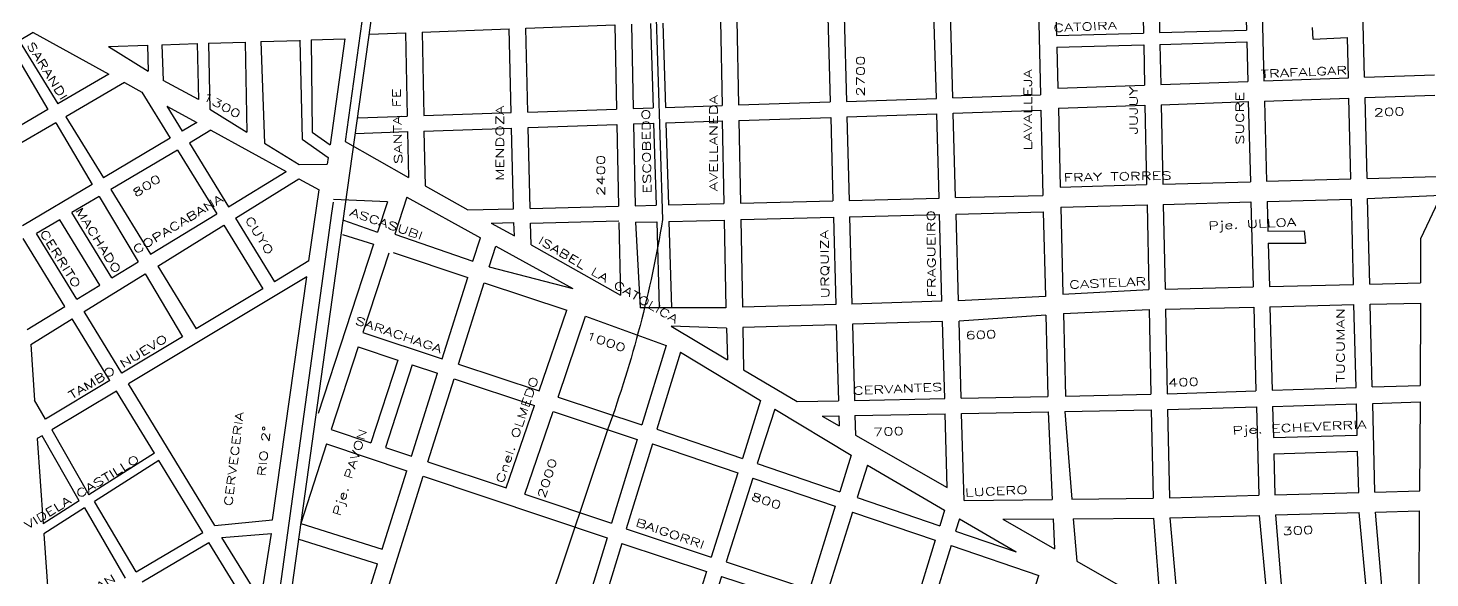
# Model space of a CAD drawing. Header units: millimetres. Extents: x 4375152 to 4409667, y 6523746 to 6549185.
# Drawn here: x 4386237 to 4387989, y 6527163 to 6527851 of the extents above; entities that cross this region are included whole.
import ezdxf

# ---------------------------------------------------------------- set-up
doc = ezdxf.new("R2010")
doc.units = ezdxf.units.MM
for name, color, linetype in [('FERROCARRIL', 252, 'VÍAS'), ('LINEA CALLE', 252, 'Continuous'), ('NOMBRE CALLE', 252, 'Continuous')]:
    doc.layers.add(name, color=color, linetype=linetype)
doc.styles.add('ROMANS', font='romans')
doc.styles.add('S1', font='ROMANS')
doc.linetypes.add('VÍAS', pattern='A,3.81,[130,ltypeshp.shx,S=6.35,R=0,X=0,Y=0],3.81', length=7.62)

msp = doc.modelspace()

# ---------------------------------------------------------------- linework, layer by layer
at = {"layer": 'FERROCARRIL', "ltscale": 0.3, "transparency": 33554687, "flags": 128}
for points in [[(4388383, 6524738.8), (4388445.7, 6524881.4, 0.095799), (4388479, 6525082.1, 0.099176), (4388441.1, 6525305.9, 0.028955), (4388401.5, 6525410.3, 0.018622), (4388363.9, 6525472.1), (4388330.9, 6525512.5), (4388289.5, 6525564.8), (4388255.4, 6525600.9, 0.143495), (4387953.5, 6525771, 0.093272), (4387608.5, 6525795.1, -0.007305), (4387281, 6525816.8, -0.046555), (4387034.3, 6525864.6, -0.094694), (4386733.5, 6526058.2, -0.095039), (4386562.4, 6526318.1, -0.110674), (4386501.4, 6526678.2), (4386631, 6527609.3), (4386717, 6528226.6), (4386818.4, 6528982.1), (4386939, 6529805.3), (4387089.5, 6530917.2), (4387240.1, 6532048.9), (4387340.9, 6532769.3), (4387406.3, 6533303.7), (4387418.6, 6533352.1), (4387561, 6534411.1), (4387667.1, 6535188.8), (4387748.3, 6535774.3), (4387829.1, 6536331.3), (4387831.5, 6536348)], [(4387479, 6528897.9, 0.009146), (4387402.8, 6528828.8, 0.045709), (4387299.1, 6528721, -0.036446), (4387185.3, 6528607.2, 0.098613), (4387081.2, 6528475.9, 0.130012), (4387009.9, 6528231.3), (4387030.1, 6527611, -0.04513), (4386961.8, 6527349.3), (4386871.1, 6527078.7, 0.126941), (4386859.2, 6526954.6, 0.269401), (4387221.5, 6526613), (4387587.4, 6526516), (4387885.7, 6526416.7), (4388082, 6526358.1), (4388157, 6526347), (4388307.4, 6526335.1), (4388443.3, 6526330), (4388537.8, 6526335.2), (4388690.7, 6526369.1), (4389024.8, 6526489.8), (4389718.2, 6526770.3), (4389975.6, 6526871.1), (4390400.1, 6527038.5), (4390697.8, 6527150.7), (4390885.1, 6527214.4), (4391181.5, 6527305.1), (4391647.1, 6527446.2), (4392150.3, 6527596.1), (4392581.3, 6527727.4), (4392832.6, 6527802.7), (4393052.9, 6527869.5), (4393289, 6527938), (4393509.8, 6528005.7), (4393757.4, 6528076.3), (4395794.3, 6528670.4), (4397552.7, 6529244.2), (4399039.3, 6529656.5), (4399039.3, 6529656.5), (4399039.3, 6529656.5), (4399039.3, 6529656.5), (4401970.7, 6530455.5), (4401970.7, 6530455.5), (4401970.7, 6530455.5), (4401970.7, 6530455.5), (4401970.7, 6530455.5), (4401970.7, 6530455.5), (4401970.7, 6530455.5), (4401970.7, 6530455.5), (4401970.7, 6530455.5), (4401970.7, 6530455.5), (4401970.7, 6530455.5), (4401970.7, 6530455.5), (4401970.7, 6530455.5), (4401970.7, 6530455.5), (4401970.7, 6530455.5), (4401970.7, 6530455.5), (4401970.7, 6530455.5), (4401970.7, 6530455.5), (4405297.9, 6531420.1), (4405297.9, 6531420.1), (4405297.9, 6531420.1), (4408284.8, 6532272.7)]]:
    msp.add_lwpolyline(points, format="xyb", dxfattribs=at)
at = {"layer": 'LINEA CALLE', "transparency": 33554687}
for p, q in [((4386725.3, 6528377.5), (4386633.5, 6527708.7)), ((4387521.7, 6527878), (4387522.6, 6527841.3)), ((4387630.4, 6527882), (4387631.2, 6527844.3)), ((4387650.7, 6527882.7), (4387651.4, 6527844.9)), ((4387758.7, 6527886.7), (4387759.8, 6527848)), ((4387779, 6527887.4), (4387781.7, 6527784.5)), ((4387907.6, 6527789), (4387905, 6527892.1)), ((4387122.9, 6527860.4), (4387125, 6527754.4)), ((4387236.8, 6527864.7), (4387239.7, 6527758.2)), ((4387257.1, 6527865.5), (4387260, 6527758.9)), ((4387372.3, 6527762.7), (4387369.3, 6527869.7)), ((4387392.9, 6527763.4), (4387390, 6527870.5)), ((4387499.8, 6527874.7), (4387502.4, 6527767.1)), ((4386243.5, 6527845), (4386225.9, 6527834.7)), ((4386243.5, 6527845), (4386337.8, 6527793.1)), ((4386663.6, 6527843), (4386708.8, 6527844.7)), ((4386708.8, 6527844.7), (4386710.8, 6527740.4)), ((4386729.4, 6527845.5), (4386838.4, 6527849.6)), ((4386729.4, 6527845.5), (4386731.5, 6527741.1)), ((4386840.9, 6527744.8), (4386838.4, 6527849.6)), ((4386859, 6527850.4), (4386970.2, 6527854.6)), ((4386861.5, 6527745.5), (4386859, 6527850.4)), ((4386970.2, 6527854.6), (4386972.4, 6527749.2)), ((4386991.1, 6527855.4), (4386993.3, 6527749.9)), ((4387015.1, 6527856.3), (4387018.4, 6527750.8)), ((4387030.4, 6527856.9), (4387033.6, 6527751.3)), ((4387102.3, 6527859.6), (4387104.4, 6527753.7)), ((4387522.6, 6527841.3), (4387631.2, 6527844.3)), ((4387651.4, 6527844.9), (4387759.8, 6527848)), ((4387843.1, 6527836.5), (4387842.3, 6527851.3)), ((4386214, 6527829.5), (4386261.8, 6527748.7)), ((4386225.9, 6527834.7), (4386274.3, 6527756)), ((4386337.4, 6527827.6), (4386386.1, 6527829.1)), ((4386337.4, 6527827.6), (4386387.1, 6527796.8)), ((4386386.1, 6527829.1), (4386387.1, 6527796.8)), ((4386404.3, 6527829.7), (4386448.3, 6527831.1)), ((4386404.3, 6527829.7), (4386405.9, 6527785.1)), ((4386448.3, 6527831.1), (4386449.9, 6527761.4)), ((4386462.5, 6527831.6), (4386508.3, 6527833)), ((4386462.5, 6527831.6), (4386464.1, 6527749.1)), ((4386508.3, 6527833), (4386510.3, 6527720.4)), ((4386528, 6527833.7), (4386576.7, 6527835.2)), ((4386528, 6527833.7), (4386532.4, 6527706.8)), ((4386576.7, 6527835.6), (4386579.6, 6527711.6)), ((4386591, 6527835.7), (4386632.9, 6527837)), ((4386591, 6527835.7), (4386592, 6527720.4)), ((4386632.9, 6527837), (4386614.4, 6527704.7)), ((4387523, 6527826.5), (4387631.5, 6527829.6)), ((4387523, 6527826.5), (4387524.2, 6527775.4)), ((4387631.5, 6527829.6), (4387632.5, 6527779.2)), ((4387651.7, 6527830.1), (4387760.2, 6527833.2)), ((4387651.7, 6527830.1), (4387652.8, 6527780)), ((4387760.2, 6527833.2), (4387761.5, 6527783.8)), ((4387843.1, 6527836.5), (4387886.1, 6527838.6)), ((4387887.3, 6527788.3), (4387886.1, 6527838.6)), ((4386337.8, 6527793.1), (4386274.3, 6527756)), ((4387907.6, 6527789), (4387994.9, 6527792.1)), ((4386357.4, 6527782.3), (4386284.3, 6527739.6)), ((4386357.4, 6527782.3), (4386379.2, 6527770.3)), ((4386449.9, 6527761.4), (4386405.9, 6527785.1)), ((4387524.2, 6527775.4), (4387632.5, 6527779.2)), ((4387652.8, 6527780), (4387761.5, 6527783.8)), ((4387781.7, 6527784.5), (4387887.3, 6527788.3)), ((4386379.2, 6527770.3), (4386414.6, 6527712.7)), ((4387125, 6527754.4), (4387239.7, 6527758.2)), ((4387260, 6527758.9), (4387372.3, 6527762.7)), ((4387392.9, 6527763.4), (4387502.4, 6527767.1)), ((4387653.3, 6527754.7), (4387762.1, 6527758.6)), ((4387653.3, 6527754.7), (4387655.4, 6527655.3)), ((4387762.1, 6527758.6), (4387764.8, 6527658.4)), ((4387782.4, 6527759.3), (4387887.9, 6527763)), ((4387782.4, 6527759.3), (4387785.1, 6527659)), ((4387890.4, 6527662), (4387887.9, 6527763)), ((4387908.2, 6527763.7), (4387995.4, 6527766.8)), ((4387910.7, 6527662.6), (4387908.2, 6527763.7)), ((4386261.8, 6527748.7), (4386221.3, 6527725)), ((4386284.3, 6527739.6), (4386331.2, 6527663.4)), ((4386410.5, 6527753), (4386429.7, 6527721.6)), ((4386410.5, 6527753), (4386447.9, 6527732.4)), ((4386464.1, 6527749.1), (4386510.3, 6527720.4)), ((4386649, 6527738.3), (4386710.8, 6527740.4)), ((4386731.5, 6527741.1), (4386840.9, 6527744.8)), ((4386861.5, 6527745.5), (4386972.4, 6527749.2)), ((4386993.3, 6527749.9), (4387018.4, 6527750.8)), ((4387033.6, 6527751.3), (4387104.4, 6527753.7)), ((4387125.4, 6527735.1), (4387240.2, 6527738.9)), ((4387240.2, 6527738.9), (4387243, 6527634.6)), ((4387260.5, 6527739.6), (4387372.8, 6527743.4)), ((4387260.5, 6527739.6), (4387263.2, 6527635.1)), ((4387375.7, 6527638), (4387372.8, 6527743.4)), ((4387393.5, 6527744.1), (4387502.9, 6527747.8)), ((4387396.4, 6527638.5), (4387393.5, 6527744.1)), ((4387502.9, 6527747.8), (4387505.5, 6527641.3)), ((4387524.8, 6527750.2), (4387633, 6527754)), ((4387524.8, 6527750.2), (4387527.2, 6527651.7)), ((4387633, 6527754), (4387635.1, 6527654.8)), ((4386271.6, 6527732.1), (4386222.8, 6527703.6)), ((4386271.6, 6527732.1), (4386317.1, 6527655.1)), ((4386447.9, 6527732.4), (4386429.7, 6527721.6)), ((4386465.6, 6527722.7), (4386438.7, 6527706.8)), ((4386465.6, 6527722.7), (4386559.5, 6527671)), ((4386592, 6527720.4), (4386614.4, 6527704.7)), ((4386646.3, 6527718.9), (4386711.2, 6527721.1)), ((4386711.2, 6527721.1), (4386712.3, 6527663.8)), ((4386731.8, 6527721.8), (4386841.4, 6527725.5)), ((4386731.8, 6527721.8), (4386733.1, 6527653.2)), ((4386843.8, 6527624.5), (4386841.4, 6527725.5)), ((4386862, 6527726.2), (4386972.8, 6527729.9)), ((4386864.5, 6527625), (4386862, 6527726.2)), ((4386972.8, 6527729.9), (4386975, 6527627.8)), ((4386993.7, 6527730.6), (4387018.9, 6527731.5)), ((4386993.7, 6527730.6), (4386995.9, 6527628.4)), ((4387018.9, 6527731.5), (4387022.1, 6527629)), ((4387034.2, 6527732), (4387104.7, 6527734.4)), ((4387034.2, 6527732), (4387037.3, 6527629.4)), ((4387104.7, 6527734.4), (4387106.8, 6527631.2)), ((4387125.4, 6527735.1), (4387127.4, 6527631.7)), ((4386414.6, 6527712.7), (4386331.2, 6527663.4)), ((4386438.7, 6527706.8), (4386487.6, 6527627.1)), ((4386532.4, 6527706.8), (4386575.8, 6527679.9)), ((4386579.6, 6527711.6), (4386612.1, 6527688.9)), ((4386633.5, 6527708.7), (4386712.3, 6527663.8)), ((4386423.7, 6527697.9), (4386340.3, 6527648.6)), ((4386423.7, 6527697.9), (4386472.8, 6527618.1)), ((4386612.1, 6527688.9), (4386611, 6527680.5)), ((4386487.6, 6527627.1), (4386559.5, 6527671)), ((4386575.8, 6527679.9), (4386611, 6527680.5)), ((4386317.1, 6527655.1), (4386229.8, 6527603.4)), ((4386496.2, 6527613), (4386575.6, 6527662.1)), ((4386575.6, 6527662.1), (4386600.7, 6527648.3)), ((4386733.1, 6527653.2), (4386786.8, 6527623.1)), ((4387527.2, 6527651.7), (4387635.1, 6527654.8)), ((4387655.4, 6527655.3), (4387764.8, 6527658.4)), ((4387785.1, 6527659), (4387890.4, 6527662)), ((4387910.7, 6527662.6), (4387997.7, 6527665)), ((4386326, 6527640.1), (4386291.7, 6527619.8)), ((4386326, 6527640.1), (4386374.4, 6527558.1)), ((4386340.3, 6527648.6), (4386390, 6527567.6)), ((4386588.1, 6527559.3), (4386600.7, 6527648.3)), ((4386686.2, 6527633.3), (4386618.8, 6527636.2)), ((4386686.2, 6527633.3), (4386673.7, 6527595.2)), ((4386710.5, 6527639.1), (4386695.4, 6527592.7)), ((4386710.5, 6527639.1), (4386802.6, 6527588.4)), ((4387127.4, 6527631.7), (4387243, 6527634.6)), ((4387263.2, 6527635.1), (4387375.7, 6527638)), ((4387396.4, 6527638.5), (4387505.5, 6527641.3)), ((4387655.9, 6527630.1), (4387765.5, 6527633.2)), ((4387765.5, 6527633.2), (4387768.3, 6527526.9)), ((4387785.7, 6527633.8), (4387891.1, 6527636.7)), ((4387785.7, 6527633.8), (4387786.7, 6527596.6)), ((4387893.7, 6527529.9), (4387891.1, 6527636.7)), ((4387911.3, 6527637.3), (4388003.3, 6527641.4)), ((4387914, 6527530.4), (4387911.3, 6527637.3)), ((4388003.3, 6527641.4), (4387977.5, 6527586.9)), ((4386341.7, 6527538.1), (4386291.7, 6527619.8)), ((4386390, 6527567.6), (4386472.8, 6527618.1)), ((4386786.8, 6527623.1), (4386843.8, 6527624.5)), ((4386864.5, 6527625), (4386975, 6527627.8)), ((4386995.9, 6527628.4), (4387022.1, 6527629)), ((4387037.3, 6527629.4), (4387106.8, 6527631.2)), ((4387263.8, 6527614.5), (4387376.3, 6527617.4)), ((4387263.8, 6527614.5), (4387266.7, 6527505.4)), ((4387379.3, 6527508.8), (4387376.3, 6527617.4)), ((4387396.9, 6527617.9), (4387506, 6527620.7)), ((4387399.9, 6527509.4), (4387396.9, 6527617.9)), ((4387506, 6527620.7), (4387508.6, 6527515)), ((4387527.9, 6527626.5), (4387635.6, 6527629.5)), ((4387527.9, 6527626.5), (4387530.2, 6527517.8)), ((4387635.6, 6527629.5), (4387637.8, 6527523.7)), ((4387655.9, 6527630.1), (4387658.1, 6527524.2)), ((4386276.7, 6527610.9), (4386247.4, 6527593.6)), ((4386326.7, 6527529), (4386276.7, 6527610.9)), ((4386399, 6527552.9), (4386481.5, 6527603.9)), ((4386481.5, 6527603.9), (4386530.3, 6527524.5)), ((4386496.2, 6527613), (4386544.9, 6527533.3)), ((4386631.3, 6527610.2), (4386673.7, 6527595.2)), ((4386815.6, 6527606.7), (4386844.3, 6527607.4)), ((4386815.6, 6527606.7), (4386845, 6527590.8)), ((4386845, 6527590.8), (4386844.3, 6527607.4)), ((4386865, 6527606.7), (4386975.4, 6527609.5)), ((4386865.8, 6527579.3), (4386865, 6527606.7)), ((4386975.4, 6527607.2), (4386977.4, 6527516.4)), ((4386996.4, 6527607.7), (4387022.7, 6527608.4)), ((4386996.4, 6527607.7), (4387001.9, 6527500.5)), ((4387022.7, 6527608.4), (4387026, 6527500.5)), ((4387038, 6527608.8), (4387107.2, 6527610.5)), ((4387038, 6527608.8), (4387041.3, 6527500.6)), ((4387107.2, 6527610.5), (4387109.3, 6527500.7)), ((4387127.8, 6527611.1), (4387243.6, 6527614)), ((4387127.8, 6527611.1), (4387129.9, 6527501.3)), ((4387243.6, 6527614), (4387246.5, 6527504.8)), ((4386282.8, 6527502.2), (4386230.7, 6527587.4)), ((4386297.7, 6527511.3), (4386247.4, 6527593.6)), ((4386668.9, 6527580.3), (4386599.6, 6527368.3)), ((4386629.9, 6527592.5), (4386668.9, 6527580.3)), ((4386695.4, 6527592.7), (4386793, 6527558.9)), ((4386793, 6527558.9), (4386802.6, 6527588.4)), ((4387786.7, 6527596.6), (4387832, 6527596.8)), ((4387787.1, 6527581.4), (4387833.6, 6527581.6)), ((4387787.1, 6527581.4), (4387788.6, 6527527.3)), ((4387832, 6527596.8), (4387833.6, 6527581.6)), ((4387977.5, 6527586.9), (4387977.3, 6527531.9)), ((4386687.7, 6527569.2), (4386655.3, 6527470)), ((4386693.2, 6527569.7), (4386786.7, 6527538.8)), ((4386813.4, 6527551.9), (4386821.6, 6527577.7)), ((4386821.6, 6527577.7), (4386917.9, 6527525)), ((4386865.8, 6527579.3), (4386977.4, 6527516.4)), ((4386341.7, 6527538.1), (4386374.4, 6527558.1)), ((4386399, 6527552.9), (4386447.1, 6527474.6)), ((4386588.1, 6527559.3), (4386544.9, 6527533.3)), ((4386813.4, 6527551.9), (4386917.9, 6527525)), ((4386297.7, 6527511.3), (4386326.7, 6527529)), ((4386307.1, 6527496), (4386383.3, 6527543.1)), ((4386585.3, 6527539.4), (4386362.4, 6527405.5)), ((4386383.3, 6527543.1), (4386429.9, 6527464.2)), ((4386542.3, 6527235.6), (4386585.3, 6527539.4)), ((4386754.6, 6527437), (4386786.7, 6527538.8)), ((4386775.1, 6527430.2), (4386807.2, 6527532)), ((4386807.2, 6527532), (4386910.5, 6527497.9)), ((4387788.6, 6527527.3), (4387893.7, 6527529.9)), ((4387914, 6527530.4), (4387977.3, 6527531.9)), ((4386530.3, 6527524.5), (4386447.1, 6527474.6)), ((4387508.6, 6527515), (4387399.9, 6527509.4)), ((4387530.2, 6527517.8), (4387637.8, 6527523.7)), ((4387658.1, 6527524.2), (4387768.3, 6527526.9)), ((4386236, 6527473.7), (4386282.8, 6527502.2)), ((4386354.3, 6527418.8), (4386307.1, 6527496)), ((4386876, 6527396.7), (4386910.5, 6527497.9)), ((4387109.3, 6527500.7), (4387001.9, 6527500.5)), ((4387246.5, 6527504.8), (4387129.9, 6527501.3)), ((4387379.3, 6527508.8), (4387266.7, 6527505.4)), ((4387531.1, 6527493.5), (4387638.3, 6527498.5)), ((4387531.1, 6527493.5), (4387533.6, 6527390.3)), ((4387638.3, 6527498.5), (4387640.5, 6527392.6)), ((4387658.6, 6527499), (4387769, 6527501.6)), ((4387658.6, 6527499), (4387660.8, 6527393.2)), ((4387769, 6527501.6), (4387771.7, 6527396.9)), ((4387789.2, 6527502.1), (4387894.3, 6527504.7)), ((4387789.2, 6527502.1), (4387792, 6527397.6)), ((4387896.9, 6527401), (4387894.3, 6527504.7)), ((4387914.6, 6527505.1), (4387977.3, 6527506.7)), ((4387917.2, 6527401.7), (4387914.6, 6527505.1)), ((4387977.3, 6527506.7), (4387977, 6527403.7)), ((4386240.2, 6527454.6), (4386292.2, 6527486.8)), ((4386339.3, 6527409.8), (4386292.2, 6527486.8)), ((4386899.4, 6527388.9), (4386933.9, 6527490.2)), ((4386933.9, 6527490.2), (4387034.4, 6527453.4)), ((4387040.9, 6527477.8), (4387111.1, 6527435.7)), ((4387109.8, 6527475.4), (4387040.9, 6527477.8)), ((4387109.8, 6527475.4), (4387111.1, 6527435.7)), ((4387247.2, 6527479.5), (4387130.4, 6527476)), ((4387130.4, 6527476), (4387131.3, 6527423.3)), ((4387247.2, 6527479.5), (4387249.8, 6527384.4)), ((4387380, 6527483.5), (4387267.4, 6527480.1)), ((4387267.4, 6527480.1), (4387269.9, 6527384.9)), ((4387382.7, 6527387.2), (4387380, 6527483.5)), ((4387509.2, 6527491.5), (4387400.6, 6527484.1)), ((4387403.3, 6527387.6), (4387400.6, 6527484.1)), ((4387509.2, 6527491.5), (4387511.7, 6527389.9)), ((4386429.9, 6527464.2), (4386354.3, 6527418.8)), ((4386655.3, 6527470), (4386754.6, 6527437)), ((4386240.2, 6527454.6), (4386245.1, 6527385.3)), ((4386649.4, 6527451.9), (4386615.7, 6527348.6)), ((4386649.4, 6527451.9), (4386699, 6527435.4)), ((4387034.4, 6527453.4), (4387004, 6527354.2)), ((4387052.6, 6527445.1), (4387023, 6527348.8)), ((4387052.6, 6527445.1), (4387152.6, 6527384.6)), ((4386699, 6527435.4), (4386665.6, 6527331.9)), ((4386717, 6527429.4), (4386683.6, 6527325.9)), ((4386717, 6527429.4), (4386748.9, 6527418.9)), ((4386775.1, 6527430.2), (4386876, 6527396.7)), ((4387131.3, 6527423.3), (4387198.1, 6527383.3)), ((4386339.3, 6527409.8), (4386258.7, 6527361.4)), ((4386470.6, 6527228.6), (4386362.4, 6527405.5)), ((4386716.2, 6527315), (4386748.9, 6527418.9)), ((4386736.7, 6527308.2), (4386769.4, 6527412)), ((4386769.4, 6527412), (4386869.9, 6527378.7)), ((4386347.4, 6527396.5), (4386266.5, 6527347.9)), ((4386394.8, 6527319), (4386347.4, 6527396.5)), ((4386899.4, 6527388.9), (4387004, 6527354.2)), ((4387269.9, 6527384.9), (4387382.7, 6527387.2)), ((4387403.3, 6527387.6), (4387511.7, 6527389.9)), ((4387533.6, 6527390.3), (4387640.5, 6527392.6)), ((4387660.8, 6527393.2), (4387771.7, 6527396.9)), ((4387792, 6527397.6), (4387896.9, 6527401)), ((4387917.2, 6527401.7), (4387977, 6527403.7)), ((4386258.7, 6527361.4), (4386245.1, 6527385.3)), ((4386834.6, 6527275.4), (4386869.9, 6527378.7)), ((4386858, 6527267.6), (4386893.3, 6527370.9)), ((4386893.3, 6527370.9), (4386998.5, 6527336)), ((4387152.6, 6527384.6), (4387129.8, 6527312.3)), ((4387170.2, 6527374), (4387148.5, 6527305.9)), ((4387170.2, 6527374), (4387265.6, 6527316.3)), ((4387198.1, 6527383.3), (4387249.8, 6527384.4)), ((4387403.8, 6527368.4), (4387512.1, 6527370.5)), ((4387512.1, 6527370.5), (4387517.2, 6527261)), ((4387532.7, 6527370.9), (4387640.9, 6527373)), ((4387532.7, 6527370.9), (4387541.5, 6527261.3)), ((4387640.9, 6527373), (4387643.2, 6527262.7)), ((4387661.2, 6527373.6), (4387772.3, 6527376.9)), ((4387661.2, 6527373.6), (4387663.5, 6527263.2)), ((4387772.3, 6527376.9), (4387775.2, 6527266.3)), ((4387792.5, 6527377.4), (4387897.4, 6527380.5)), ((4387792.5, 6527377.4), (4387793.6, 6527338.6)), ((4387898.4, 6527341.6), (4387897.4, 6527380.5)), ((4387917.7, 6527381.1), (4387977, 6527382.9)), ((4387920.4, 6527270.3), (4387917.7, 6527381.1)), ((4387977, 6527382.9), (4387976.1, 6527271.9)), ((4387229.6, 6527365), (4387250.3, 6527365.4)), ((4387229.6, 6527365), (4387250.6, 6527353.2)), ((4387250.3, 6527365.4), (4387250.6, 6527353.2)), ((4387270.4, 6527365.8), (4387383.2, 6527368)), ((4387270.4, 6527365.8), (4387271.1, 6527341.5)), ((4387385.7, 6527276), (4387383.2, 6527368)), ((4387406.9, 6527259.6), (4387403.8, 6527368.4)), ((4386254.5, 6527340.7), (4386248.5, 6527337.1)), ((4386248.5, 6527337.1), (4386255.9, 6527230.6)), ((4386301, 6527259.3), (4386254.5, 6527340.7)), ((4386615.7, 6527348.6), (4386665.6, 6527331.9)), ((4386998.5, 6527336), (4386966.4, 6527231.3)), ((4387023, 6527348.8), (4387129.8, 6527312.3)), ((4387271.1, 6527341.5), (4387385.7, 6527276)), ((4387793.6, 6527338.6), (4387898.4, 6527341.6)), ((4386394.8, 6527319), (4386312.8, 6527266.8)), ((4386609.8, 6527330.5), (4386578.1, 6527230.8)), ((4386609.8, 6527330.5), (4386710.5, 6527296.8)), ((4386683.6, 6527325.9), (4386716.2, 6527315)), ((4387017.4, 6527330.6), (4386984.6, 6527224.1)), ((4387017.4, 6527330.6), (4387124, 6527294.2)), ((4387794.1, 6527318.2), (4387898.9, 6527321.2)), ((4387794.1, 6527318.2), (4387795.5, 6527266.9)), ((4387900.2, 6527269.8), (4387898.9, 6527321.2)), ((4386400.5, 6527309.6), (4386319.8, 6527258.3)), ((4386455.5, 6527219.7), (4386400.5, 6527309.6)), ((4386736.7, 6527308.2), (4386834.6, 6527275.4)), ((4387148.5, 6527305.9), (4387251.6, 6527270.7)), ((4387265.6, 6527316.3), (4387251.6, 6527270.7)), ((4387286.1, 6527304), (4387273.3, 6527263.3)), ((4387286.1, 6527304), (4387382.6, 6527247.7)), ((4386679.6, 6527198.6), (4386710.5, 6527296.8)), ((4386688.2, 6527154.1), (4386731, 6527290)), ((4386731, 6527290), (4386960.8, 6527213.1)), ((4387124, 6527294.2), (4387090.8, 6527189)), ((4387142.8, 6527287.8), (4387109.5, 6527182.9)), ((4387142.8, 6527287.8), (4387246, 6527252.5)), ((4386858, 6527267.6), (4386966.4, 6527231.3)), ((4387663.5, 6527263.2), (4387775.2, 6527266.3)), ((4387795.5, 6527266.9), (4387900.2, 6527269.8)), ((4387920.4, 6527270.3), (4387976.7, 6527271.9)), ((4386301, 6527259.3), (4386255.9, 6527230.6)), ((4386307.3, 6527250.3), (4386256.8, 6527218.1)), ((4386372.1, 6527170.6), (4386319.8, 6527258.3)), ((4387246, 6527252.5), (4387213.9, 6527148.5)), ((4387273.3, 6527263.3), (4387376.6, 6527228.1)), ((4387382.6, 6527247.7), (4387376.6, 6527228.1)), ((4387406.9, 6527259.6), (4387517.2, 6527261)), ((4387541.5, 6527261.3), (4387643.2, 6527262.7)), ((4387921.1, 6527245.1), (4387975.9, 6527246.6)), ((4387975.9, 6527246.6), (4387975.2, 6527144.2)), ((4386578.1, 6527230.8), (4386679.6, 6527198.6)), ((4387267.6, 6527245.2), (4387234.9, 6527141.5)), ((4387267.6, 6527245.2), (4387371, 6527209.9)), ((4387401.1, 6527236.8), (4387396.3, 6527221.4)), ((4387401.1, 6527236.8), (4387471.9, 6527195.6)), ((4387455.3, 6527236.3), (4387518.3, 6527236.7)), ((4387455.3, 6527236.3), (4387520.1, 6527199.4)), ((4387518.3, 6527236.7), (4387520.1, 6527199.4)), ((4387543.5, 6527236.8), (4387643.7, 6527237.4)), ((4387543.5, 6527236.8), (4387547.8, 6527183.6)), ((4387643.7, 6527237.4), (4387652.5, 6527124)), ((4387664, 6527238), (4387775.9, 6527241.1)), ((4387664, 6527238), (4387673.1, 6527134.9)), ((4387775.9, 6527241.1), (4387785.3, 6527138.3)), ((4387796.1, 6527241.6), (4387900.8, 6527244.5)), ((4387796.1, 6527241.6), (4387804.4, 6527139.2)), ((4387910.3, 6527142.2), (4387900.8, 6527244.5)), ((4387929.9, 6527142.8), (4387921.1, 6527245.1)), ((4386256.8, 6527218.1), (4386262.2, 6527140.8)), ((4386372.1, 6527170.6), (4386455.5, 6527219.7)), ((4386479, 6527213.2), (4386541.2, 6527218.6)), ((4386528, 6527134.7), (4386479, 6527213.2)), ((4386528, 6527134.7), (4386541.2, 6527218.6)), ((4386960.8, 6527213.1), (4386852.1, 6526858.3)), ((4386984.6, 6527224.1), (4387090.8, 6527189)), ((4387396.3, 6527221.4), (4387471.9, 6527195.6)), ((4386379.6, 6527158), (4386463.1, 6527207.2)), ((4386528.7, 6527100), (4386463.1, 6527207.2)), ((4386575.5, 6527211.3), (4386673.9, 6527180.5)), ((4386979, 6527205.9), (4386946.6, 6527100.5)), ((4386979, 6527205.9), (4387085.1, 6527170.9)), ((4387371, 6527209.9), (4387339.3, 6527107.1)), ((4387390.7, 6527203.2), (4387357.8, 6527097.4)), ((4387390.7, 6527203.2), (4387500.4, 6527165.7)), ((4386640.4, 6527074.1), (4386673.9, 6527180.5)), ((4387109.5, 6527182.9), (4387213.9, 6527148.5)), ((4387547.8, 6527183.6), (4387652.5, 6527124)), ((4387085.1, 6527170.9), (4387051.9, 6527066)), ((4387103.8, 6527164.7), (4387070.5, 6527059.9)), ((4387103.8, 6527164.7), (4387208.3, 6527130.3)), ((4387466.7, 6527062.4), (4387500.4, 6527165.7))]:
    msp.add_line(p, q, dxfattribs=at)
at = {"layer": 'LINEA CALLE', "transparency": 33554687, "flags": 128}
msp.add_lwpolyline([(4386618.3, 6527632.8), (4386616.3, 6527618.9), (4386492.2, 6526716.6, -0.224243), (4386491.3, 6526712.7, 0.033073)], format="xyb", dxfattribs=at)
at = {"layer": 'LINEA CALLE', "transparency": 33554687}
for points in [[(4386266.5, 6527347.9), (4386312.8, 6527266.8)], [(4386307.3, 6527250.3), (4386358.5, 6527162.7)], [(4386470.6, 6527228.6), (4386542.3, 6527235.6)]]:
    msp.add_lwpolyline(points, dxfattribs=at)

# ---------------------------------------------------------------- texts
at = {"layer": 'NOMBRE CALLE', "linetype": 'Continuous', "transparency": 33554687, "style": 'S1', "width": 1.5}
for s, rotation, p in [('CATOIRA', 2.5983, (4387518.6, 6527845.6)), ('2700', 90, (4387282.5, 6527764.8)), ('LAVALLEJA', 90, (4387491.8, 6527697.5)), ('TRAFALGAR', 2.5983, (4387778, 6527788.1)), ('SANTA FE', 91.5842, (4386704.9, 6527680.7)), ('JUJUY', 90, (4387623.8, 6527717.5)), ('AVELLANEDA', 90, (4387098.8, 6527646.5)), ('SUCRE', 90, (4387756.6, 6527704.6)), ('MENDOZA', 90, (4386831.8, 6527659.5)), ('ESCOBEDO', 90.8765, (4387015.8, 6527643.5)), ('200', 2.5983, (4387919.2, 6527739.8)), ('2400', 90, (4386957.8, 6527640.5)), ('FRAY TORRES', 1.1668, (4387531.5, 6527658.6)), ('FRAGUEIRO', 90.5136, (4387371.5, 6527513.6)), ('URQUIZA', 90.9017, (4387238.4, 6527512.6)), ('Pje. ULLOA', 2.5983, (4387712.3, 6527598.1)), ('ISABEL LA CATOLICA', 329.5948, (4386873.4, 6527582)), ('CASTELAR', 2.5983, (4387538.5, 6527524.6)), ('TUCUMAN', 90, (4387882.4, 6527407.2)), ('600', 2.5983, (4387408.9, 6527461.1)), ('CERVANTES', 2.5983, (4387268.1, 6527391.8)), ('400', 2.5983, (4387662, 6527401.7)), ('Pje. ECHEVERRIA', 2.5983, (4387742.6, 6527342.3)), ('700', 2.5983, (4387293.3, 6527340.1)), ('LUCERO', 2.5983, (4387408.1, 6527264.7)), ('300', 2.5983, (4387805.1, 6527216.3))]:
    msp.add_text(s, height=10, rotation=rotation, dxfattribs=at).set_placement(p)
at = {"layer": 'NOMBRE CALLE', "transparency": 33554687, "width": 1.5}
for s, rotation, style, p in [('SARANDI', 301.8555, 'S1', (4386234.8, 6527829.2)), ('1300', 331.5117, 'S1', (4386454, 6527761.8)), ('800', 33.4037, 'S1', (4386371.9, 6527638.7)), ('COPACABANA', 31.3653, 'S1', (4386371.9, 6527567.5)), ('MACHADO', 301.8555, 'S1', (4386295.7, 6527622.4)), ('ASCASUBI', 341, 'ROMANS', (4386638.3, 6527616.5)), ('CUYO', 301.8555, 'S1', (4386507.7, 6527611.3)), ('CERRITO', 301.8555, 'S1', (4386251.3, 6527594.4)), ('SARACHAGA', 341, 'ROMANS', (4386644.7, 6527480.8)), ('TAMBO NUEVO', 31.3653, 'S1', (4386291.4, 6527385.8)), ('1000', 341, 'ROMANS', (4386933.3, 6527461.9)), ('Cnel. OLMEDO', 71.5026, 'ROMANS', (4386830.8, 6527280.3)), ('CERVECERIA', 82.844, 'S1', (4386491.7, 6527252)), ('RIO 2%%D', 83.8681, 'S1', (4386533.5, 6527289.4)), ('Pje. PAVON', 72.6222, 'ROMANS', (4386627, 6527239.4)), ('VIDELA CASTILLO', 31.3653, 'S1', (4386236.5, 6527223.1)), ('2000', 72.6222, 'ROMANS', (4386882.9, 6527261.4)), ('800', 341, 'ROMANS', (4387139.9, 6527260.7)), ('BAIGORRI', 341, 'ROMANS', (4386995.3, 6527228.3)), ('GALAN', 31.3653, 'S1', (4386295, 6527127.5))]:
    msp.add_text(s, height=10, rotation=rotation, dxfattribs=dict(at, style=style)).set_placement(p)

doc.saveas('drawing.dxf')
